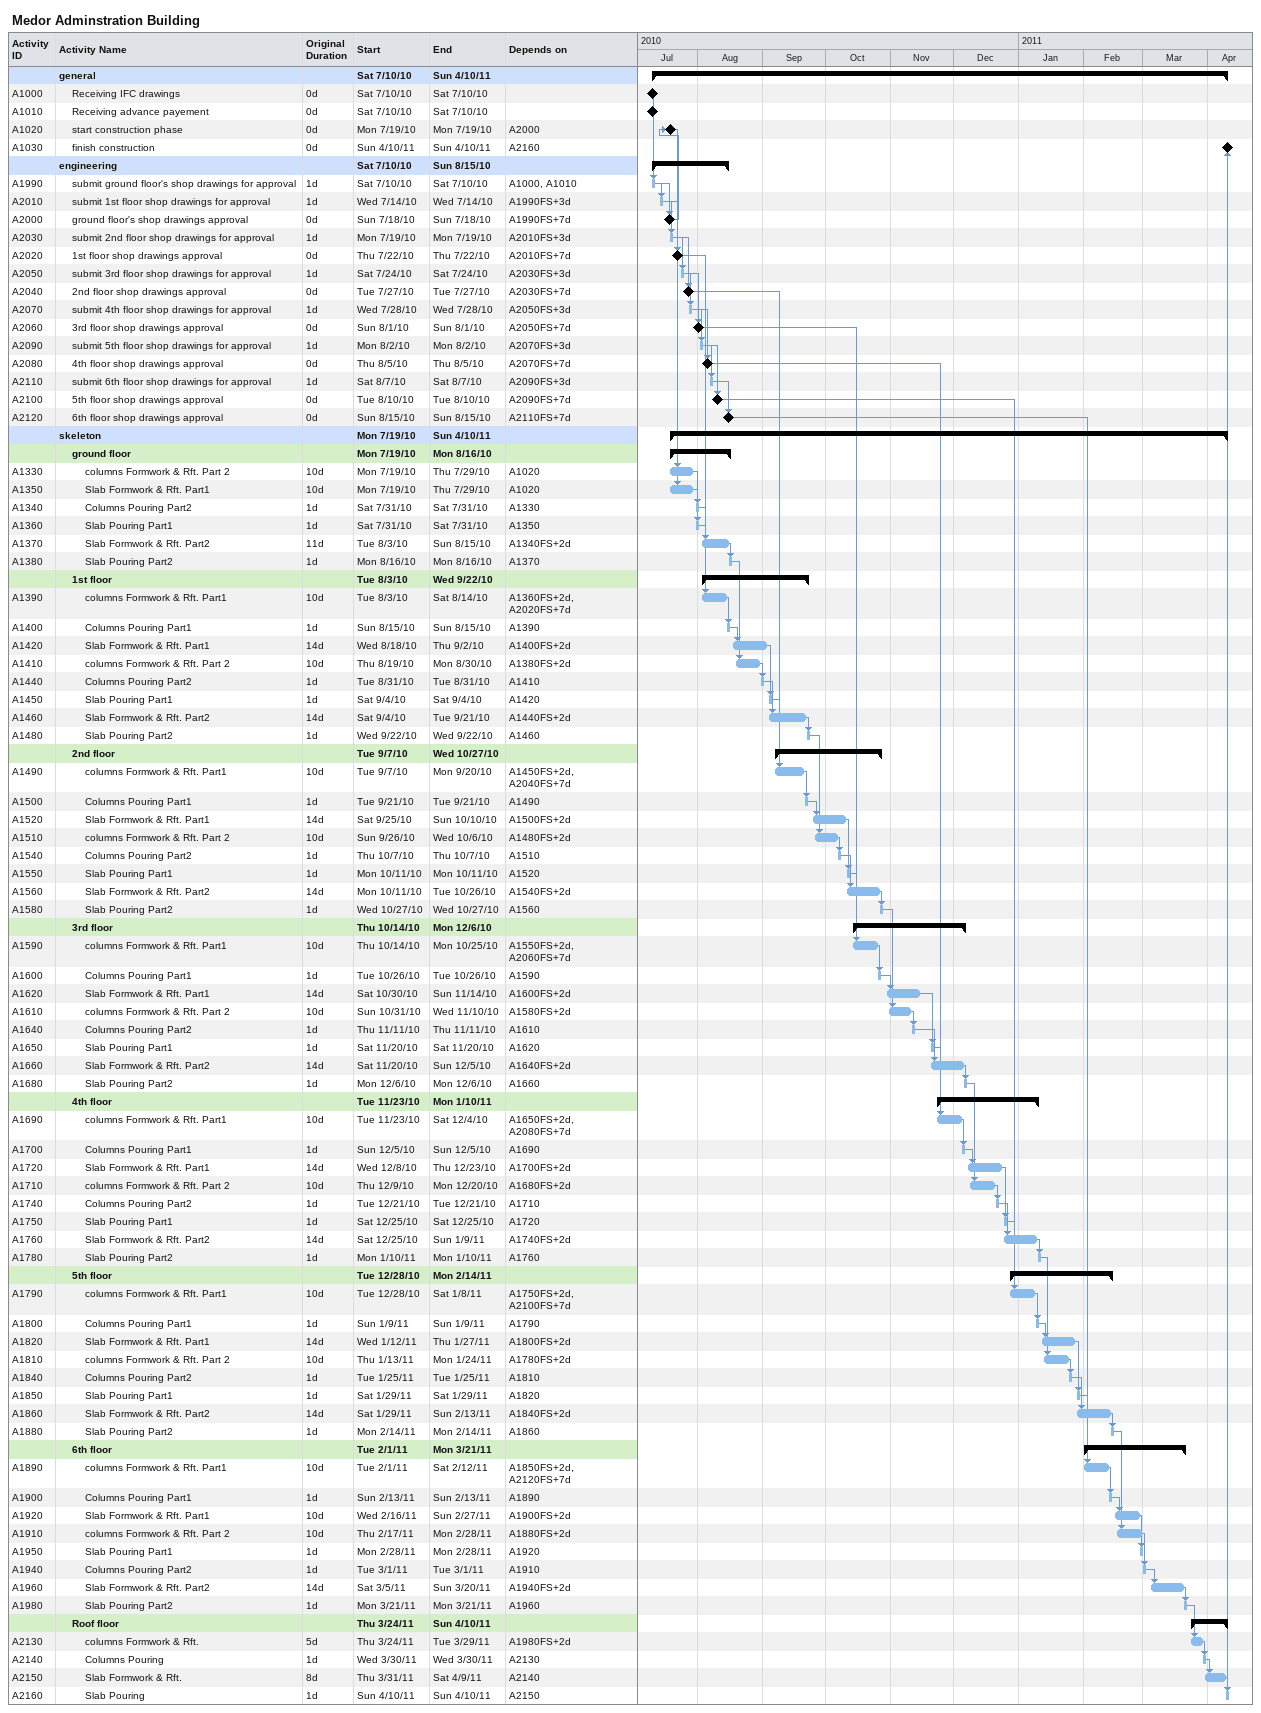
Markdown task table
Medor Adminstration Building

| ID | Level | Task | Original duration | Start | Finish | Predecessors |
|---|---|---|---|---|---|---|
|  | 1 | **general** |  | 2010-07-10 | 2011-04-10 |  |
| A1000 | 2 | Receiving IFC drawings | 0d | 2010-07-10 | 2010-07-10 |  |
| A1010 | 2 | Receiving advance payement | 0d | 2010-07-10 | 2010-07-10 |  |
| A1020 | 2 | start construction phase | 0d | 2010-07-19 | 2010-07-19 | A2000 |
| A1030 | 2 | finish construction | 0d | 2011-04-10 | 2011-04-10 | A2160 |
|  | 1 | **engineering** |  | 2010-07-10 | 2010-08-15 |  |
| A1990 | 2 | submit ground floor's shop drawings for approval | 1d | 2010-07-10 | 2010-07-10 | A1000, A1010 |
| A2010 | 2 | submit 1st floor shop drawings for approval | 1d | 2010-07-14 | 2010-07-14 | A1990FS+3d |
| A2000 | 2 | ground floor's shop drawings approval | 0d | 2010-07-18 | 2010-07-18 | A1990FS+7d |
| A2030 | 2 | submit 2nd floor shop drawings for approval | 1d | 2010-07-19 | 2010-07-19 | A2010FS+3d |
| A2020 | 2 | 1st floor shop drawings approval | 0d | 2010-07-22 | 2010-07-22 | A2010FS+7d |
| A2050 | 2 | submit 3rd floor shop drawings for approval | 1d | 2010-07-24 | 2010-07-24 | A2030FS+3d |
| A2040 | 2 | 2nd floor shop drawings approval | 0d | 2010-07-27 | 2010-07-27 | A2030FS+7d |
| A2070 | 2 | submit 4th floor shop drawings for approval | 1d | 2010-07-28 | 2010-07-28 | A2050FS+3d |
| A2060 | 2 | 3rd floor shop drawings approval | 0d | 2010-08-01 | 2010-08-01 | A2050FS+7d |
| A2090 | 2 | submit 5th floor shop drawings for approval | 1d | 2010-08-02 | 2010-08-02 | A2070FS+3d |
| A2080 | 2 | 4th floor shop drawings approval | 0d | 2010-08-05 | 2010-08-05 | A2070FS+7d |
| A2110 | 2 | submit 6th floor shop drawings for approval | 1d | 2010-08-07 | 2010-08-07 | A2090FS+3d |
| A2100 | 2 | 5th floor shop drawings approval | 0d | 2010-08-10 | 2010-08-10 | A2090FS+7d |
| A2120 | 2 | 6th floor shop drawings approval | 0d | 2010-08-15 | 2010-08-15 | A2110FS+7d |
|  | 1 | **skeleton** |  | 2010-07-19 | 2011-04-10 |  |
|  | 2 | **ground floor** |  | 2010-07-19 | 2010-08-16 |  |
| A1330 | 3 | columns Formwork & Rft. Part 2 | 10d | 2010-07-19 | 2010-07-29 | A1020 |
| A1350 | 3 | Slab Formwork & Rft. Part1 | 10d | 2010-07-19 | 2010-07-29 | A1020 |
| A1340 | 3 | Columns Pouring Part2 | 1d | 2010-07-31 | 2010-07-31 | A1330 |
| A1360 | 3 | Slab Pouring Part1 | 1d | 2010-07-31 | 2010-07-31 | A1350 |
| A1370 | 3 | Slab Formwork & Rft. Part2 | 11d | 2010-08-03 | 2010-08-15 | A1340FS+2d |
| A1380 | 3 | Slab Pouring Part2 | 1d | 2010-08-16 | 2010-08-16 | A1370 |
|  | 2 | **1st floor** |  | 2010-08-03 | 2010-09-22 |  |
| A1390 | 3 | columns Formwork & Rft. Part1 | 10d | 2010-08-03 | 2010-08-14 | A1360FS+2d, A2020FS+7d |
| A1400 | 3 | Columns Pouring Part1 | 1d | 2010-08-15 | 2010-08-15 | A1390 |
| A1420 | 3 | Slab Formwork & Rft. Part1 | 14d | 2010-08-18 | 2010-09-02 | A1400FS+2d |
| A1410 | 3 | columns Formwork & Rft. Part 2 | 10d | 2010-08-19 | 2010-08-30 | A1380FS+2d |
| A1440 | 3 | Columns Pouring Part2 | 1d | 2010-08-31 | 2010-08-31 | A1410 |
| A1450 | 3 | Slab Pouring Part1 | 1d | 2010-09-04 | 2010-09-04 | A1420 |
| A1460 | 3 | Slab Formwork & Rft. Part2 | 14d | 2010-09-04 | 2010-09-21 | A1440FS+2d |
| A1480 | 3 | Slab Pouring Part2 | 1d | 2010-09-22 | 2010-09-22 | A1460 |
|  | 2 | **2nd floor** |  | 2010-09-07 | 2010-10-27 |  |
| A1490 | 3 | columns Formwork & Rft. Part1 | 10d | 2010-09-07 | 2010-09-20 | A1450FS+2d, A2040FS+7d |
| A1500 | 3 | Columns Pouring Part1 | 1d | 2010-09-21 | 2010-09-21 | A1490 |
| A1520 | 3 | Slab Formwork & Rft. Part1 | 14d | 2010-09-25 | 2010-10-10 | A1500FS+2d |
| A1510 | 3 | columns Formwork & Rft. Part 2 | 10d | 2010-09-26 | 2010-10-06 | A1480FS+2d |
| A1540 | 3 | Columns Pouring Part2 | 1d | 2010-10-07 | 2010-10-07 | A1510 |
| A1550 | 3 | Slab Pouring Part1 | 1d | 2010-10-11 | 2010-10-11 | A1520 |
| A1560 | 3 | Slab Formwork & Rft. Part2 | 14d | 2010-10-11 | 2010-10-26 | A1540FS+2d |
| A1580 | 3 | Slab Pouring Part2 | 1d | 2010-10-27 | 2010-10-27 | A1560 |
|  | 2 | **3rd floor** |  | 2010-10-14 | 2010-12-06 |  |
| A1590 | 3 | columns Formwork & Rft. Part1 | 10d | 2010-10-14 | 2010-10-25 | A1550FS+2d, A2060FS+7d |
| A1600 | 3 | Columns Pouring Part1 | 1d | 2010-10-26 | 2010-10-26 | A1590 |
| A1620 | 3 | Slab Formwork & Rft. Part1 | 14d | 2010-10-30 | 2010-11-14 | A1600FS+2d |
| A1610 | 3 | columns Formwork & Rft. Part 2 | 10d | 2010-10-31 | 2010-11-10 | A1580FS+2d |
| A1640 | 3 | Columns Pouring Part2 | 1d | 2010-11-11 | 2010-11-11 | A1610 |
| A1650 | 3 | Slab Pouring Part1 | 1d | 2010-11-20 | 2010-11-20 | A1620 |
| A1660 | 3 | Slab Formwork & Rft. Part2 | 14d | 2010-11-20 | 2010-12-05 | A1640FS+2d |
| A1680 | 3 | Slab Pouring Part2 | 1d | 2010-12-06 | 2010-12-06 | A1660 |
|  | 2 | **4th floor** |  | 2010-11-23 | 2011-01-10 |  |
| A1690 | 3 | columns Formwork & Rft. Part1 | 10d | 2010-11-23 | 2010-12-04 | A1650FS+2d, A2080FS+7d |
| A1700 | 3 | Columns Pouring Part1 | 1d | 2010-12-05 | 2010-12-05 | A1690 |
| A1720 | 3 | Slab Formwork & Rft. Part1 | 14d | 2010-12-08 | 2010-12-23 | A1700FS+2d |
| A1710 | 3 | columns Formwork & Rft. Part 2 | 10d | 2010-12-09 | 2010-12-20 | A1680FS+2d |
| A1740 | 3 | Columns Pouring Part2 | 1d | 2010-12-21 | 2010-12-21 | A1710 |
| A1750 | 3 | Slab Pouring Part1 | 1d | 2010-12-25 | 2010-12-25 | A1720 |
| A1760 | 3 | Slab Formwork & Rft. Part2 | 14d | 2010-12-25 | 2011-01-09 | A1740FS+2d |
| A1780 | 3 | Slab Pouring Part2 | 1d | 2011-01-10 | 2011-01-10 | A1760 |
|  | 2 | **5th floor** |  | 2010-12-28 | 2011-02-14 |  |
| A1790 | 3 | columns Formwork & Rft. Part1 | 10d | 2010-12-28 | 2011-01-08 | A1750FS+2d, A2100FS+7d |
| A1800 | 3 | Columns Pouring Part1 | 1d | 2011-01-09 | 2011-01-09 | A1790 |
| A1820 | 3 | Slab Formwork & Rft. Part1 | 14d | 2011-01-12 | 2011-01-27 | A1800FS+2d |
| A1810 | 3 | columns Formwork & Rft. Part 2 | 10d | 2011-01-13 | 2011-01-24 | A1780FS+2d |
| A1840 | 3 | Columns Pouring Part2 | 1d | 2011-01-25 | 2011-01-25 | A1810 |
| A1850 | 3 | Slab Pouring Part1 | 1d | 2011-01-29 | 2011-01-29 | A1820 |
| A1860 | 3 | Slab Formwork & Rft. Part2 | 14d | 2011-01-29 | 2011-02-13 | A1840FS+2d |
| A1880 | 3 | Slab Pouring Part2 | 1d | 2011-02-14 | 2011-02-14 | A1860 |
|  | 2 | **6th floor** |  | 2011-02-01 | 2011-03-21 |  |
| A1890 | 3 | columns Formwork & Rft. Part1 | 10d | 2011-02-01 | 2011-02-12 | A1850FS+2d, A2120FS+7d |
| A1900 | 3 | Columns Pouring Part1 | 1d | 2011-02-13 | 2011-02-13 | A1890 |
| A1920 | 3 | Slab Formwork & Rft. Part1 | 10d | 2011-02-16 | 2011-02-27 | A1900FS+2d |
| A1910 | 3 | columns Formwork & Rft. Part 2 | 10d | 2011-02-17 | 2011-02-28 | A1880FS+2d |
| A1950 | 3 | Slab Pouring Part1 | 1d | 2011-02-28 | 2011-02-28 | A1920 |
| A1940 | 3 | Columns Pouring Part2 | 1d | 2011-03-01 | 2011-03-01 | A1910 |
| A1960 | 3 | Slab Formwork & Rft. Part2 | 14d | 2011-03-05 | 2011-03-20 | A1940FS+2d |
| A1980 | 3 | Slab Pouring Part2 | 1d | 2011-03-21 | 2011-03-21 | A1960 |
|  | 2 | **Roof floor** |  | 2011-03-24 | 2011-04-10 |  |
| A2130 | 3 | columns Formwork & Rft. | 5d | 2011-03-24 | 2011-03-29 | A1980FS+2d |
| A2140 | 3 | Columns Pouring | 1d | 2011-03-30 | 2011-03-30 | A2130 |
| A2150 | 3 | Slab Formwork & Rft. | 8d | 2011-03-31 | 2011-04-09 | A2140 |
| A2160 | 3 | Slab Pouring | 1d | 2011-04-10 | 2011-04-10 | A2150 |
